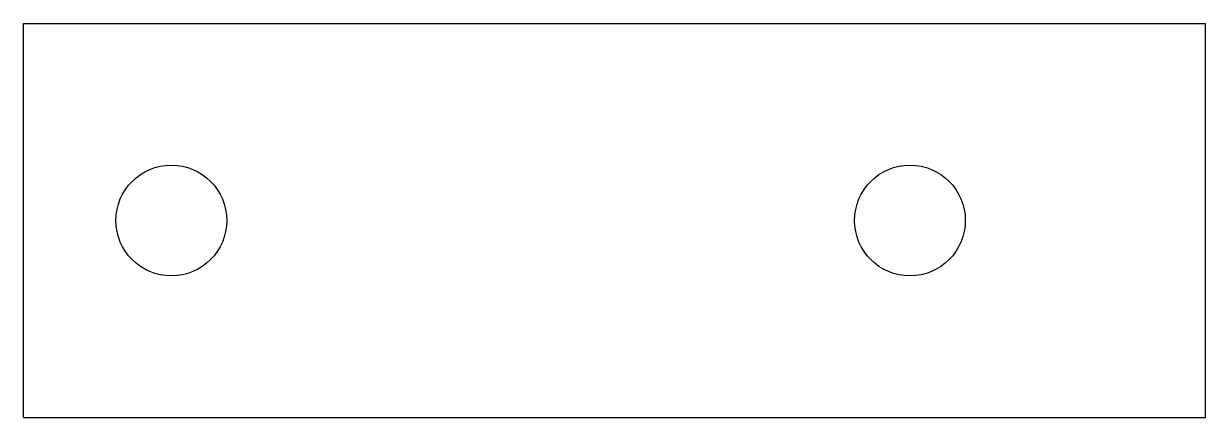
# Model space of a CAD drawing. Header units: inches. Extents: x 0 to 6, y 0 to 2.
import ezdxf

# ---------------------------------------------------------------- set-up
doc = ezdxf.new("R2010")
doc.units = ezdxf.units.IN
doc.header["$MEASUREMENT"] = 0
doc.layers.add('CUT', color=7, linetype='Continuous')

msp = doc.modelspace()

# ---------------------------------------------------------------- linework, layer by layer
at = {"layer": 'CUT'}
for p, q in [((0, 0), (0, 2)), ((0, 2), (6, 2)), ((6, 0), (6, 2)), ((0, 0), (6, 0))]:
    msp.add_line(p, q, dxfattribs=at)
for centre in [(0.75, 1), (4.5, 1)]:
    msp.add_circle(centre, 0.2812, dxfattribs=at)

doc.saveas('drawing.dxf')
